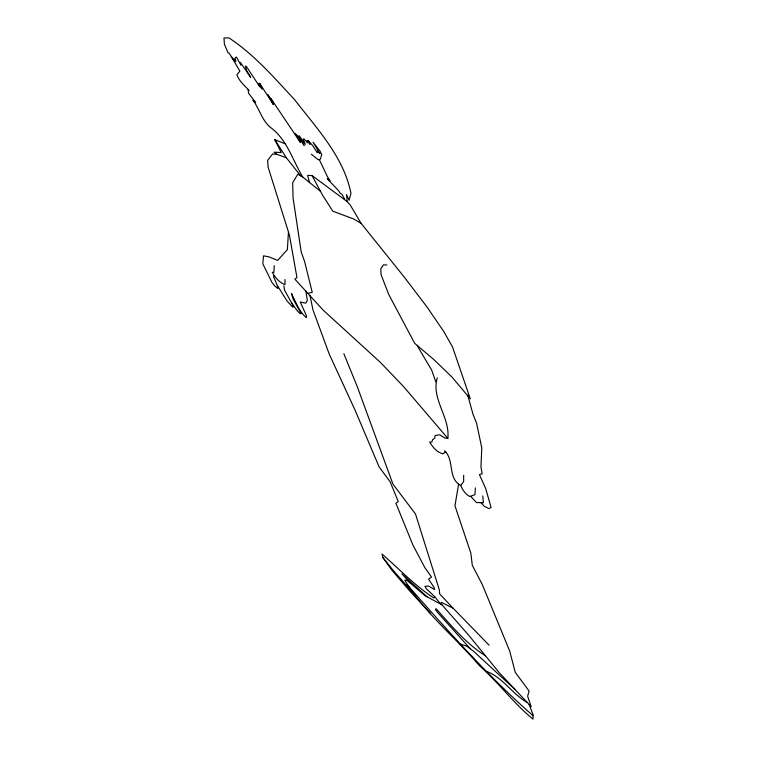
<?xml version="1.0" encoding="UTF-8"?>
<svg xmlns="http://www.w3.org/2000/svg" width="757" height="757" viewBox="0 0 757 757"><rect width="100%" height="100%" fill="white"/><g stroke="black" fill="none" stroke-linecap="round" stroke-linejoin="round"><path stroke-width="1.14" d="M463.672 475.273L463.653 481.594L460.739 485.502C462.536 489.93 465.564 494.397 469.927 496.535L474.999 494.595L475.368 487.868M285.029 279.522L284.954 284.632C279.418 282.635 275.046 277.45 272.246 272.321L273.911 272.378L274.233 265.622M288.455 231.916L287.386 249.621L277.649 260.399L268.962 256.85L263.502 255.847L262.802 263.758L271.886 282.295L274.81 286.08L277.885 288.531L277.327 285.474L273.485 276.456L274.233 275.709M444.643 450.746C454.209 460.029 448.097 475.841 458.6 484.168L454.948 505.771L470.873 553.235L472.283 565.261L482.351 584.669L509.669 650.973L515.233 672.301L529.096 691.009L527.629 696.232L531.177 706.65L499.251 672.699L468.962 635.53L440.735 603.395L441.397 602.345L453.065 608.164L489.088 645.21M445.75 452.364L445.154 451.891L443.422 453.793C437.13 452.904 432.843 447.094 429.645 442.088L431.935 441.946L432.502 439.741L434.717 438.161L435.095 435.559L439.808 434.792L444.652 437.962L447.832 438.388C450.235 417.268 430.828 398.56 437.3 377.866M310.001 295.618L312.972 309.944L329.219 354.049L355.251 410.578L379.115 466.908L390.129 481.764L398.248 501.55L395.873 503.206L412.934 545.087L424.98 567.854L431.528 577.023L428.566 579.2L434.073 587.47L434.575 589.542L428.566 586.088L424.914 586.278L426.361 588.719L434.632 596.611L433.78 597.964C414.685 585.511 399.053 568.848 381.992 554.02L382.881 557.512L392.24 570.627L410.067 591.359L430.705 613.511M307.929 293.338L312.244 292.353L304.579 261.42L301.229 252.062L293.063 197.984L292.666 182.759L297.842 174.157L302.762 177.034L320.495 191.332M386.874 264.978L383.468 264.836L380.799 268.726L381.093 274.734L388.852 294.691L414.647 343.271L433.666 359.424L452.024 377.1L470.315 398.854L452.478 346.838L443.545 331.188L426.92 306.859L404.588 277.535L361.08 223.306L350.283 205.071L347.264 201.684L311.969 175.51L307.626 175.416L309.547 182.617M300.652 175.804L286.354 157.768L276.646 154.248L272.615 154.002L267.637 160.361L268.092 167.051L289.392 235.011L296.962 277.611L294.861 279.144L323.069 310.048L380.43 362.423L403.538 386.553L447.832 438.388M486.354 671.327C502.648 677.108 512.158 694.027 527.156 702.382M460.303 644.037L467.031 646.279L473.541 651.238L515.214 689.674M276.646 154.248L274.157 152.223L281.244 152.526L274.81 139.723L284.935 143.679M441.984 604.815L425.179 595.768L407.304 580.562L404.74 580.07C424.128 612.621 455.033 636.826 479.304 665.554C498.343 682.265 513.407 703.13 532.994 719.15L533.013 714.684L529.162 704.512M361.08 223.306L353.614 218.953L332.825 211.194L322.491 195.041L311.969 175.51M254.693 101.353L252.885 100.265C259.736 109.036 261.723 120.401 270.817 127.678C287.253 139.79 292.609 160.333 302.762 177.034M458.6 484.168L460.739 485.502M485.464 655.78C465.915 643.573 451.342 625.632 436.108 608.742L435.389 609.489L437.735 612.631L470.286 648.758M533.004 715.649C487.394 675.641 447.084 629.956 406.973 584.48M426.995 596.753L401.948 573.863L410.483 583.269M311.345 154.229L318.252 159.736L320.287 159.273L321.763 154.702L320.079 151.182L313.067 142.24L319.87 153.643L317.391 151.097L317.23 152.621L312.584 145.514L308.213 140.395L310.115 144.332L307.03 140.537L307.399 142.855L304.446 139.241L303.15 138.91L305.308 144.455L299.166 135.749L304.267 145.77L297.406 135.588L299.829 139.884L295.296 133.611L300.482 142.581L270.779 98.325L273.457 103.463L267.978 94.776L273.372 104.58L259.537 83.138L262.14 89.222L258.402 83.866L259.869 86.904L246.148 66.133L245.296 66.474L246.82 70.978L250.662 77.318L240.499 62.557L240.944 65.178L236.449 57.059L235.096 57.939L235.872 61.582L233.771 58.895L234.528 61.289L228.974 53.075L227.999 52.716L224.384 44.18L223.987 38.049L228.841 37.85C254.182 54.428 274.223 77.839 294.747 99.82C316.786 128.52 343.744 156.794 350.955 193.385L349.062 200.198L346.526 194.54L347.264 201.684M249.081 90.547C244.719 85.607 239.023 81.141 236.894 74.716L239.884 71.158L231.264 56.463M453.065 608.164L439.647 593.895L439.41 590.1L415.527 514.069L392.94 484.111L357.228 386.505L343.877 353.774M412.593 592.428L392.798 569.907L382.881 557.512M255.771 102.611L248.542 93.225L248.164 89.591M434.632 596.611L440.593 604.067M480.988 502.667L484.357 506.348L488.994 508.609L491.066 507.417L485.663 488.445L479.427 474.62L482.162 473.768L480.95 466.899L481.793 447.87L476.541 423.059L473.097 414.533L467.684 395.097M291.398 302.554L297.387 310.947L300.075 313.616L301.125 313.53L293.054 298.987L291.568 293.602C295.779 301.844 299.024 311.704 306.377 317.637L306.604 316.066L300.226 301.977L305.639 303.178L307.361 300.548L305.856 291.048M274.81 139.723L286.354 157.768M470.655 496.261L476.418 502.544L483.392 502.724L482.758 495.892M277.327 285.474L287.121 301.116L292.874 307.295L293.29 306.557L292.211 304.011L284.594 290.243L283.856 285.853M417.249 345.75L431.632 369.993L435.748 381.727M344.672 199.223L341.984 194.312L340.167 193.253L338.663 190.755L327.346 178.784L330.071 180.743L327.317 176.485L319.265 159.509"/></g></svg>
